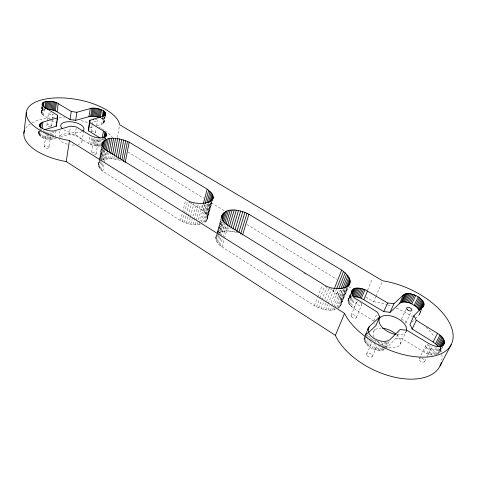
<?xml version="1.0" encoding="UTF-8"?>
<svg xmlns="http://www.w3.org/2000/svg" width="477" height="477" viewBox="0 0 477 477"><rect width="100%" height="100%" fill="white"/><g stroke="black" fill="none" stroke-linecap="round" stroke-linejoin="round"><path stroke-width="0.36" stroke-dasharray="2.38 1.79" d="M442.638 346.779L439.359 353.117L439.985 350.661L439.013 347.709M56.244 138.342C50.604 140.453 37.367 139.421 38.923 130.966M384.122 349.73C376.15 352.306 363.301 346.391 364.213 337.09M50.956 120.126L41.696 113.943L41.117 112.345L41.91 106.401M41.165 112.864L42.065 106.609M38.619 133.643L38.983 130.823M41.362 113.401L42.238 106.58M38.744 134.222L39.108 131.402M41.117 112.345L41.833 110.932L42.358 106.86M39.025 134.812L39.478 131.288M41.696 113.943L42.578 107.116M38.649 133.077L39.633 131.569L40.086 128.063M41.833 110.932L42.346 110.539L42.787 107.146M39.448 135.396L39.907 131.873M42.173 114.48L43.055 107.647M42.346 110.539L42.984 110.199L43.246 108.166M40.02 135.975L40.569 131.741M40.658 131.032L40.933 128.915M40.718 136.529L41.272 132.29M41.362 131.586L41.636 129.47M43.508 115.5L44.397 108.667M42.471 137.543L43.031 133.304M43.121 132.594L43.496 129.774M43.496 137.984L44.057 133.745M44.152 133.035L44.433 130.919M44.599 138.372L45.637 130.603M46.871 125.123L48.481 113.091M44.224 146.749L45.792 135.051M45.762 138.7L46.806 130.931M46.961 138.962L48.01 131.193M48.183 139.153L48.666 135.623M48.761 134.919L49.149 132.099M49.411 139.272L50.473 131.515M51.415 125.898L52.19 120.246M52.285 119.536L53.06 113.884A2.325 1.014 9.3 0 1 50.699 114.504A2.325 1.014 9.3 0 1 48.475 113.216A2.325 1.014 9.3 0 1 50.556 112.441M49 147.459A2.415 1.139 8.7 0 0 45.691 145.873A2.415 1.139 8.7 0 0 45.178 147.781A2.415 1.139 8.7 0 0 49 147.459L50.508 136.511M50.616 139.32L51.003 136.5M51.099 135.796L51.683 131.569M325.087 286.17C331.443 289.175 348.562 300.164 338.038 308.369M51.784 139.29L52.076 137.179M52.172 136.476L52.858 131.545M52.893 139.189L53.09 137.781M53.185 137.078L53.973 131.449M55.07 137.364L55.964 131.044M59.965 130.883L59.041 137.322A11.651 5.378 9.7 0 1 75.676 135.23A11.651 5.378 9.7 0 1 78.264 144.453M60.358 137.06L69.278 134.281L70.435 126.673M200.28 224.178C193.543 225.436 186.465 223.814 180.509 220.565L102.788 171.207C98.894 169.12 97.397 164.643 99.323 160.719M335.492 309.501C328.319 311.463 320.639 309.174 314.349 305.614L221.93 246.889C217.917 244.313 214.137 239.329 216.576 234.434M100.802 145.89C96.7 146.528 92.377 145.7 88.782 143.631L75.098 135.128L76.177 128.23M81.99 141.347L83.487 132.123M209.057 204.055L203.923 222.944L206.094 221.304L207.256 219.253L211.764 202.326M88.782 143.631L89.944 136.702M91.053 131.753L92.103 125.499M92.222 124.801L92.92 120.633M90.66 144.597L91.828 137.662M91.721 145.002L92.902 138.074M94.148 137.74L91.441 153.177A2.355 1.121 10.4 0 1 93.462 152.294A2.355 1.121 10.4 0 1 96.032 153.534A2.355 1.121 10.4 0 1 94.464 154.637M95.478 132.6L96.187 128.432M96.664 125.66L97.499 120.8M94.011 145.652L95.317 138.032M95.197 145.873L96.509 138.258M96.384 146.028L97.588 139.105M96.789 125.719C100.665 125.66 107.772 122.166 101.905 118.713L102.156 117.27M96.032 154.023L98.208 141.568M97.558 146.105L98.769 139.189M101.655 124.205L102.799 117.652M102.597 119.214L102.847 117.771M103.175 119.733L103.557 117.569M98.697 146.105L99.914 139.195M103.008 123.597L104.266 116.65M103.509 123.221L104.66 116.686M99.782 146.04L100.999 139.129M103.873 122.792L105.035 116.263M104.105 122.333L105.22 116.048M101.046 144.513L102.144 138.306M98.375 164.821L99.162 160.242M99.264 159.825L101.571 146.701M99.449 160.004L101.851 146.487M98.483 165.877L101.917 146.582M100.236 158.418L102.012 148.472M103.455 140.316L103.819 138.27M98.846 166.962L99.872 161.238M100.379 158.37L102.167 148.353M104.254 139.546L104.487 138.157M100.885 159.05L102.788 148.413M99.472 168.053L100.629 161.602M100.76 160.886L102.937 148.711M104.839 139.153L105.089 137.775M105.423 139.201L105.733 137.531M101.756 159.747L103.598 149.48M105.53 139.063L105.775 137.692M100.349 169.138L103.706 150.488M104.666 150.374L102.949 159.896C108.828 157.941 115.309 158.728 121.08 160.695M101.458 170.194L102.758 163.015M103.276 160.147L104.964 150.815M104.457 159.425L105.918 151.382M102.788 171.207L104.23 163.307M104.362 162.585L106.449 151.096M106.115 159.079L107.45 151.775M107.909 158.859L108.989 153.028M109.811 158.769L110.622 154.405M111.785 158.817L112.328 155.907M117.282 137.573L119.56 125.499M113.8 158.99L114.212 156.814M415.384 318.69C416.892 316.668 420.261 315.142 419.897 312.191L420.523 310.891M115.833 159.294L116.245 157.118M117.849 159.723L118.123 158.269M373.843 321.134L353.666 308.369L349.683 304.946L348.52 303.098L348.007 300.48L350.667 293.695M180.509 220.565L182.47 212.79M182.643 212.086L185.678 200.072M182.363 221.537L184.337 213.762M184.521 213.052L187.389 201.747M184.355 222.395L186.161 215.33M186.346 214.62L189.596 201.902M186.447 223.129L188.081 216.773M188.266 216.063L191.724 202.642M188.6 223.731L190.251 217.375M190.43 216.665L193.912 203.25M190.782 224.178L196.13 203.715M192.958 224.476L194.073 220.249M194.258 219.539L198.158 204.734M195.093 224.613L196.023 221.089M196.214 220.386L200.501 204.186M197.144 224.589L197.705 222.479M198.456 219.664L202.582 204.186M207.441 218.12C207.423 214.477 204.454 211.74 201.676 209.82L203.011 204.83M199.082 224.405L199.464 222.997M199.648 222.3L204.359 204.734M203.172 210.912L204.895 204.496M201.449 221.96L206.171 204.418M204.466 212.068L206.589 204.216M202.689 222.872L207.811 203.959M205.551 213.261L208.067 203.977M206.404 214.489L209.516 203.047M205.128 222.181L210.458 202.624M207.012 215.717L210.524 202.826M206.094 221.304L211.233 202.475M207.358 216.934L211.472 201.878M206.809 220.32L211.758 202.224M207.256 219.253L212.015 201.878M217.381 231.613L221.197 218.198M215.783 237.767L216.832 234.016M216.993 233.521L221.245 218.502M217.75 232.281L221.161 220.314M215.872 239.043L217.083 234.797M217.285 234.088L221.322 219.921M218.323 232.776L221.733 220.827M216.242 240.366L221.71 221.221M218.12 233.48L219.325 232.693L222.538 221.465M216.88 241.714L218.71 235.322M218.913 234.612L222.574 221.835M219.325 232.693L220.738 232.043L223.355 222.938M217.78 243.055L223.504 223.158M220.738 232.043L222.342 231.548L224.566 223.85M218.937 244.385L224.691 224.464M222.342 231.548L224.112 231.202L225.937 224.917M220.326 245.667L222.598 237.838M222.807 237.129L226.116 225.734M224.112 231.202L226.02 231.017L227.44 226.134M221.93 246.889L224.214 239.055M224.423 238.339L227.958 226.235M226.02 231.017L228.03 230.999L229.055 227.517M228.03 230.999L230.123 231.136L230.946 228.358M230.123 231.136L232.257 231.44L232.877 229.354M232.257 231.44L234.41 231.894L234.827 230.504M314.349 305.614L317.485 297.499M317.748 296.825L322.202 285.329M316.489 306.783L319.65 298.668M319.912 297.994L324.39 286.498M318.743 307.802L326.691 287.524M321.069 308.667L323.734 301.905M324.795 299.204L329.321 287.714M323.424 309.346L331.724 288.412M325.773 309.847L327.926 304.445M328.194 303.771L334.109 288.919M333.28 291.238L334.091 289.193M328.075 310.145L329.965 305.423M331.044 302.728L336.172 289.843M336.696 293.987L338.342 289.891M330.293 310.241L331.92 306.198M332.189 305.524L338.426 290.034M338.11 295.46L340.316 290.004M332.386 310.139L333.471 307.444M333.745 306.777L340.548 289.95M215.974 236.556L217.148 234.392M339.29 296.98L342.337 289.467M334.323 309.835L334.866 308.488M335.14 307.82L342.778 289.002M340.22 298.519L344.114 288.943M336.893 307.325L344.275 289.205M340.882 300.051L345.634 288.412M337.883 307.987L345.819 288.555M341.27 301.547L346.88 287.84M338.903 307.802L347.119 287.726M341.371 302.996L347.56 287.893M339.94 306.789L347.572 288.174M340.703 305.638L348.508 286.492M348.174 299.705L350.72 293.659M348.007 300.48L350.5 294.464M348.007 301.309L350.78 294.619M348.508 298.996L349.653 297.833L351.036 294.5M348.18 302.185L351.233 294.822M349.653 297.833L350.446 297.392L351.275 295.394M348.52 303.098L351.585 295.728M351.913 295.722L351.364 297.052L350.446 297.392M349.021 304.022L352.098 296.646M349.683 304.946L352.765 297.565M350.494 305.858L353.862 297.803M351.436 306.741L354.816 298.685M353.666 308.369L357.064 300.307M351.102 315.297L356.498 302.531M367.523 290.094L371.869 279.933M356.307 317.569L361.769 304.809M365.925 297.076L373.557 301.726L375.62 297.01M375.912 296.336L382.101 282.181M365.06 335.176L367.034 330.716M364.535 336.661L367.075 330.925M365.501 335.009L367.189 331.193M363.909 338.855L364.47 337.579M365.603 335.027L367.302 331.199M364.023 339.827L364.875 337.913M365.155 337.275L367.421 332.165M364.327 340.84L365.46 338.282M365.746 337.644L367.731 333.167M373.795 320.878L377.086 313.478M364.798 341.872L366.223 338.676M367.362 336.118L368.214 334.198M365.442 342.915L367.159 339.075M367.439 338.437L368.87 335.236M366.247 343.947L367.964 340.107M369.109 337.543L369.681 336.261M367.201 344.949L369.21 340.471M369.496 339.827L370.933 336.625M373.67 331.551L374.88 328.85M368.286 345.914L370.307 341.431M370.593 340.787L371.744 338.223M369.49 346.815L371.511 342.331M372.668 339.767L373.247 338.485M366.718 353.874L372.042 342.081M372.161 348.389L374.493 343.261M374.779 342.623L375.655 340.703M373.592 349.033L375.632 344.549M375.047 349.563L376.806 345.724M377.975 343.16L378.559 341.878M372.191 356.54L376.985 346.063M376.508 349.975L378.273 346.135M378.565 345.497L380.038 342.295M377.957 350.267L379.43 347.065M379.722 346.427L381.785 341.949M379.358 350.422L380.539 347.864M381.719 345.306L383.198 342.11M380.7 350.446L381.88 347.888M382.178 347.25L384.545 342.14M381.952 350.339L382.84 348.425M383.138 347.787L385.804 342.033M383.097 350.1L383.693 348.824M383.991 348.186L386.656 342.438M384.712 348.454L387.682 342.081M386.322 347.375L388.993 341.645M401.413 319.143L406.04 309.269M385.726 348.645L396.083 338.187L399.04 331.909M405.915 322.911L411.216 311.725M400.245 344.012L406.529 330.668M419.921 313.001L421.495 309.746M418.997 315.047L421.829 309.162M419.778 313.759L421.978 309.191M419.217 358.716L425.645 345.891M436.336 347.661L432.496 355.168L426.802 353.558L424.041 352.098L428.137 343.953M426.802 353.558L430.606 346.04M428.239 354.143L432.055 346.624M424.661 361.423L426.617 357.577M426.939 356.933L431.172 348.604M429.682 354.608L433.51 347.095M431.107 354.954L435.262 346.815M434.142 354.632L437.665 347.751M435.382 354.59L438.912 347.715M436.193 355.037L440.468 346.862M437.528 354.107L441.07 347.244M439.836 349.713L441.118 347.232M438.077 354.31L441.94 346.827M439.955 351.555L442.203 347.202M98.942 162.854L99.604 161.971M411.77 322.339L414.865 319.214M365.752 335.14L367.892 333.137M39.633 131.569L40.241 131.157M42.984 110.199L45.536 109.507M89.837 127.884L94.011 126.584M75.098 135.128L74.782 135.11A16.462 7.388 9.9 0 1 69.606 134.359L69.278 134.281M373.557 301.726L375.107 301.953A58.838 32.788 25.9 0 1 387.312 304.892M396.083 338.187L396.482 338.276A20.791 11.275 25.4 0 0 402.314 338.819L424.041 352.098M234.41 231.894L235.829 232.293M236.544 232.496L237.934 232.991M100.784 118.099L101.905 118.713M128.033 152.05L203.721 198.193M211.359 202.844L224.715 210.989M246.979 224.56L336.661 279.236M348.747 286.605L351.931 288.543M189.029 201.998L201.676 209.82M303.658 272.91L306.174 274.472M51.576 120.514L55.296 122.827M102.006 139.236L102.972 139.958M48.767 135.778A2.439 1.115 8.9 0 1 46.06 134.752M48.159 133.471A2.439 1.115 8.9 0 1 48.761 133.566M50.067 134.061A2.439 1.115 8.9 0 1 50.258 134.192M95.328 119.369A2.272 0.996 10.8 0 1 97.487 120.586A2.272 0.996 10.8 0 1 95.853 121.432A2.272 0.996 10.8 0 1 93.212 120.46M91.173 131.521A2.248 1.02 10.6 0 1 94.512 131.509A2.248 1.02 10.6 0 1 94.738 133.166M74.549 145.032A11.651 5.378 9.7 0 1 70.25 144.799M67.358 144.209A11.651 5.378 9.7 0 1 59.422 139.415M50.651 126.488A2.302 1.032 9.1 0 1 46.925 125.481A2.302 1.032 9.1 0 1 49.686 124.569A2.302 1.032 9.1 0 1 50.854 126.417M82.098 131.551A11.758 5.277 9.9 0 1 63.179 129.297M25.788 128.164A46.663 21.566 9.7 0 1 29.962 124.139M32.001 122.881A46.663 21.566 9.7 0 1 55.898 117.688M59.243 117.688A46.663 21.566 9.7 0 1 64.705 117.962M72.987 118.97A46.663 21.566 9.7 0 1 74.364 119.202M81.156 120.663A46.663 21.566 9.7 0 1 88.334 122.768M98.936 127.21A46.663 21.566 9.7 0 1 100.528 128.057M101.547 128.635A46.663 21.566 9.7 0 1 104.451 130.43M105.059 130.841A46.663 21.566 9.7 0 1 112.763 137.865M387.962 305.095A58.838 32.788 25.9 0 1 391.194 306.192M396.345 308.196A58.838 32.788 25.9 0 1 412.331 316.591M426.068 327.317A58.838 32.788 25.9 0 1 434.237 336.589M439.937 346.785A58.838 32.788 25.9 0 1 441.529 352.104M441.899 354.411A58.838 32.788 25.9 0 1 441.869 359.956M396.679 334.8A14.68 8.169 25.8 0 1 396.578 347.101A14.68 8.169 25.8 0 1 377.319 341.156M374.159 337.108A14.68 8.169 25.8 0 1 381.034 328.146M401.223 320.043A2.838 1.514 25.6 0 1 404.907 320.872A2.838 1.514 25.6 0 1 405.498 323.328M422.079 358.299A3.047 1.681 27.8 0 1 424.411 361.769A3.047 1.681 27.8 0 1 419.682 360.403A3.047 1.681 27.8 0 1 421.382 358.096M374.469 343.595A3.077 1.747 25.6 0 1 374.135 343.404M372.913 340.423A3.077 1.747 25.6 0 1 375.632 340.316M375.989 340.459A3.077 1.747 25.6 0 1 378.183 343.44M375.208 324.491A20.791 11.275 25.4 0 1 374.755 323.639M406.35 331.229A14.847 8.049 25.4 0 1 396.262 334.538M360.97 303.002A2.874 1.562 23.5 0 1 360.564 305.495A2.874 1.562 23.5 0 1 356.546 303.408A2.874 1.562 23.5 0 1 359.038 301.995M359.736 302.239A2.874 1.562 23.5 0 1 360.397 302.585M94.291 141.872A2.379 1.097 10.6 0 0 98.161 141.848A2.379 1.097 10.6 0 0 95.15 140.113A2.379 1.097 10.6 0 0 94.291 141.872M367.189 355.681A3.041 1.771 26.1 0 0 372.072 356.73A3.041 1.771 26.1 0 0 369.091 353.224A3.041 1.771 26.1 0 0 367.189 355.681M351.43 316.668A2.838 1.58 23.8 0 0 356.063 317.909A2.838 1.58 23.8 0 0 353.618 314.737A2.838 1.58 23.8 0 0 351.43 316.668M426.217 347.65A3.083 1.658 27.4 0 0 431.065 348.782A3.083 1.658 27.4 0 0 427.929 345.312A3.083 1.658 27.4 0 0 426.217 347.65"/><path stroke-width="0.72" d="M443.604 344.913C446.46 340.244 441.094 335.581 437.492 333.351L416.165 320.228A20.946 11.162 25.2 0 0 414.018 316.066L413.827 315.81L423.087 306.55L423.868 305.274L423.975 303.724L422.878 301.088L419.402 297.594L415.765 295.442L410.47 293.754L405.849 293.766L403.506 294.905L393.913 303.795L389.995 312.399L389.614 312.316A20.791 11.275 25.4 0 0 383.997 311.743L361.333 298.31L357.333 297.028L353.529 296.706L357.136 288.072L360.964 288.412L364.994 289.706L387.873 303.116A20.946 11.162 25.2 0 1 393.531 303.712L393.913 303.795M106.019 136.327C107.009 134.115 105.345 132.028 103.455 131.044L89.843 122.631A16.564 7.292 10 0 0 89.849 120.335L103.056 116.197C111.654 111.099 94.064 106.568 90.248 108.589L76.57 112.328A16.564 7.292 10 0 0 71.538 111.564L58.2 103.658C55.117 100.337 35.996 99.753 44.576 107.301L57.699 115.362L57.019 120.168M57.699 115.362L57.628 115.5A16.564 7.292 10 0 0 57.449 117.789L42.918 122.1C32.46 127.425 51.743 132.916 56.059 130.34L70.87 126.059A16.564 7.292 10 0 0 76.076 126.828L90.177 135.313C94.72 137.638 102.871 139.958 106.27 134.955M23.868 133.345L26.301 112.626M222.002 215.371C221.113 219.742 224.923 223.26 228.167 225.52L322.72 283.976C336.213 294.166 364.231 286.778 341.693 270.119L248.893 214.251C241.141 210.226 225.514 205.975 221.596 216.785M42.083 105.035L42.262 103.676M39.555 126.041L39.734 124.634M42.238 105.25L42.501 103.211M39.645 126.208L39.913 124.103M42.531 105.5L42.882 102.782M39.883 126.411L40.247 123.603M40.265 126.655L40.718 123.149M42.87 106.466L43.395 102.394M40.694 127.651L41.332 122.744M43.425 106.806L44.039 102.06M42.095 128.402L42.918 122.1M44.784 108.201L45.649 101.553M45.631 108.768L46.597 101.392M46.645 108.667L47.617 101.297M48.696 101.261L47.622 109.364L51.021 109.644L55.32 110.855L70.316 119.679A16.462 7.388 9.9 0 1 75.318 120.425L90.708 116.221L94.953 116.31L99.258 117.396L100.623 109.466M48.737 109.394L49.817 101.297M49.876 109.483L50.961 101.398M51.021 109.644L52.118 101.559M52.154 109.865L53.257 101.78M53.263 110.139L54.366 102.06M54.318 110.473L55.433 102.394M55.32 110.855L56.441 102.776M57.067 111.737L58.2 103.658M56.536 123.597L56.829 121.54M44.588 129.684L56.328 126.208L57.496 117.938M70.006 119.655L71.228 111.54M441.297 362.735A58.838 32.788 25.9 0 1 392.607 376.729A58.838 32.788 25.9 0 1 335.963 336.589L335.397 335.355L66.237 161.554L69.439 140.548L68.241 140.339A47.39 20.881 10 0 1 26.289 112.787A47.39 20.881 10 0 1 70.876 98.572A47.39 20.881 10 0 1 119.536 123.99L119.691 124.789L382.685 280.834L384.259 281.072A59.965 31.995 25.2 0 1 450.968 326.095A59.965 31.995 25.2 0 1 415.193 356.73A59.965 31.995 25.2 0 1 345.151 314.564L344.555 313.353L69.439 140.548M102.203 143.136C101.482 146.272 104.254 148.788 106.58 150.38L185.857 199.362C194.252 206.845 226.271 204.09 207.197 189.148L129.184 142.2C121.826 138.759 104.052 133.918 101.798 145.551M75.634 120.502L76.886 112.405M88.937 116.567L90.248 108.589M89.795 120.186L88.507 128.462A16.462 7.388 9.9 0 1 88.495 130.793L100.158 138.103M90.708 116.221L92.025 108.255M88.43 130.931L89.783 122.774M91.703 116.144L93.027 108.19M92.753 116.132L94.082 108.184M93.844 116.191L95.173 108.243M94.953 116.31L96.294 108.368M96.062 116.495L97.409 108.559M97.165 116.74L98.518 108.804M98.238 117.044L99.598 109.108M100.224 117.795L101.595 109.865M102.281 116.549L103.288 110.777M103.104 116.328L103.986 111.272M103.807 116.12L104.57 111.791M104.391 115.929L105.029 112.316M104.845 115.738L105.357 112.846M105.167 115.535L105.548 113.365M105.345 115.321L105.602 113.872M102.251 137.871L103.455 131.044M101.983 145.777L102.615 142.218M102.388 146.344L103.276 141.371M103.944 137.585L104.916 132.117M104.612 137.471L105.465 132.689M102.913 147.703L104.183 140.608M105.268 136.684L105.882 133.262M105.787 135.891L106.156 133.84M105.918 136.458L106.288 134.407M103.736 148.746L105.316 139.946M104.803 149.641L106.651 139.391M106.049 150.649L108.172 138.956M107.45 151.775L109.859 138.64M109.12 152.3L111.672 138.449M110.759 153.677L113.598 138.39M112.602 154.453L115.595 138.455M114.349 156.086L117.64 138.652M116.382 156.39L119.703 138.968M118.123 158.269L121.748 139.409M120.097 158.811L123.746 139.964M121.85 160.189L125.672 140.614M123.501 161.661L127.49 141.365M125.159 162.502L129.184 142.2M357.136 288.072C348.896 287.756 351.513 297.875 357.351 299.634L377.736 312.387A20.946 11.162 25.2 0 0 379.662 316.573L375.912 325.612L368.423 332.636M203.202 204.114L207.197 189.148M205.086 203.78L208.723 190.228M206.97 202.791L210.053 191.366M208.264 203.262L211.162 192.547M209.713 202.331L212.044 193.751M210.917 201.395L212.67 194.956M211.669 201.163L213.04 196.142M212.348 200.173L213.136 197.299M212.581 199.791L212.963 198.402M379.847 316.835L369.162 326.739C363.981 336.416 382.649 345.157 389.888 339.731L400.227 329.398L400.626 329.488A20.946 11.162 25.2 0 0 406.499 330.054L428.453 343.327C432.872 345.837 440.67 348.949 444.248 343.673M221.65 217.095L222.449 214.274M221.763 218.204L223.17 213.279M222.133 219.42L224.142 212.396M222.741 220.762L225.353 211.645M223.558 222.234L226.778 211.031M224.768 223.153L228.4 210.56M226.14 224.22L230.188 210.25M227.642 225.436L232.12 210.095M229.258 226.819L234.159 210.095M231.148 227.66L236.282 210.256M233.086 228.656L238.452 210.572M235.03 229.807L240.635 211.043M236.753 231.798L242.805 211.657M238.834 232.543L244.922 212.402M240.629 234.106L246.967 213.273M242.519 235.089L248.893 214.251M334.365 288.513L341.693 270.119M336.44 289.163L343.541 271.443M338.891 288.531L345.205 272.844M340.864 288.639L346.66 274.311M342.611 288.788L347.876 275.807M344.394 288.263L348.848 277.322M345.914 287.726L349.546 278.824M347.161 287.154L349.963 280.297M348.121 286.522L350.088 281.716M348.794 285.806L349.921 283.058M351.215 292.359L351.77 291.024M351.275 292.323L352.104 290.32M351.31 293.832L353.248 289.169M351.823 294.065L354.035 288.74M335.397 335.355L344.555 313.353M352.193 295.06L354.96 288.406M352.67 296.157L355.997 288.186M354.739 296.7L358.352 288.078M356.015 296.807L359.634 288.191M357.333 297.028L360.964 288.412M358.668 297.356L362.311 288.746M360.01 297.785L363.665 289.175M361.333 298.31L364.994 289.706M363.85 299.622L367.534 291.012M367.594 329.44L368.161 328.17M367.469 330.555L369.162 326.739M383.675 311.755L387.557 303.128M389.995 312.399L399.601 303.39L403.506 294.905M399.601 303.39L401.032 302.507L404.937 294.041M401.032 302.507L401.944 302.227L405.849 293.766M401.944 302.227L402.964 302.048L406.875 293.593M402.964 302.048L404.085 301.989L408.002 293.54M404.085 301.989L405.283 302.036L409.206 293.593M405.283 302.036L406.541 302.197L410.47 293.754M406.541 302.197L407.841 302.466L411.782 294.029M407.841 302.466L409.165 302.835L413.112 294.404M409.165 302.835L410.488 303.306L414.447 294.875M423.403 301.989L419.343 310.444L416.439 306.86L411.794 303.873L415.765 295.442M414.269 305.238L418.263 296.807M415.401 306.025L419.402 297.594M416.439 306.86L420.452 298.423M417.363 307.731L421.394 299.294M413.827 315.81L409.898 324.682A20.791 11.275 25.4 0 1 411.997 328.868L433.11 342.009L436.604 344.686L438.357 346.69L442.805 338.02M418.168 308.631L422.205 300.188M418.83 309.537L422.878 301.088M420.642 309.382L423.773 302.871M422.091 307.629L423.975 303.724M412.062 329.13L416.23 320.484M422.747 307.134L424.005 304.529M422.926 307.236L423.868 305.274M433.11 342.009L437.492 333.351M435.543 343.738L439.949 335.081M436.604 344.686L441.028 336.029M437.552 345.676L441.988 337.012M439.651 346.469L443.473 339.034M440.79 346.242L443.98 340.041M441.434 346.606L444.314 341.025M442.227 346.314L444.475 341.967M443.163 345.342L444.451 342.856M440.015 365.996L451.254 344.543M66.237 161.554L65.051 161.357A46.663 21.566 9.7 0 1 24.464 130.668M410.488 303.306L411.794 303.873M56.328 126.208L56.28 126.059A16.462 7.388 9.9 0 1 56.197 124.634M62.35 128.617A11.758 5.277 9.9 0 1 71.878 121.885A11.758 5.277 9.9 0 1 82.813 131.062M93.414 119.518A2.272 0.996 10.8 0 1 93.784 119.387M382.608 328.236A14.68 8.169 25.8 0 1 395.415 333.679M395.683 334.443A14.847 8.049 25.4 0 1 379.066 321.683A14.847 8.049 25.4 0 1 392.744 316.43A14.847 8.049 25.4 0 1 406.619 330.239M407.394 309.74A2.868 1.491 25.2 0 0 411.836 310.408A2.868 1.491 25.2 0 0 408.497 307.409A2.868 1.491 25.2 0 0 407.394 309.74"/></g></svg>
